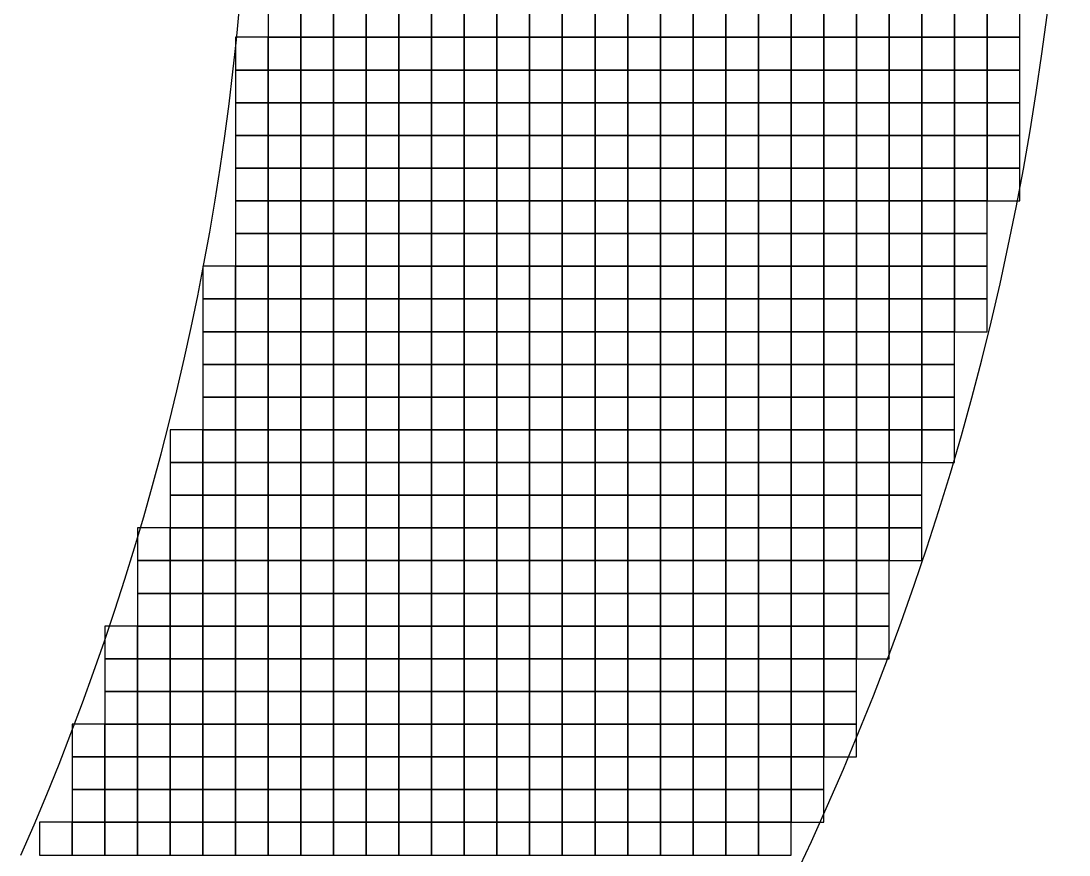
# Model space of a CAD drawing. Extents: x -160257 to 160150, y 7001 to 122208.
# Drawn here: x 127764 to 143796, y 49716 to 62466 of the extents above; entities that cross this region are included whole.
import ezdxf

# ---------------------------------------------------------------- set-up
doc = ezdxf.new("R2010")
doc.units = 0
doc.header["$LTSCALE"] = 1000
doc.header["$MEASUREMENT"] = 0
doc.layers.add('A-G-VISIBLE', color=9, linetype='Continuous')

# ---------------------------------------------------------------- blocks, each defined once
blk = doc.blocks.new('dasd')
at = {"layer": 'A-G-VISIBLE', "linetype": 'Continuous'}
for centre, radius, start, end in [((-132793.207, 42119.965), 43.092, 332.8786, 23.8551), ((-132804.182, 42118.48), 41.551, 336.2604, 20.1419)]:
    blk.add_arc(centre, radius, start, end, dxfattribs=at)

msp = doc.modelspace()

# ---------------------------------------------------------------- linework, layer by layer
at = {"elevation": 2850}
for points in [[(131545, 62216), (132045, 62216), (132045, 62716), (131545, 62716)], [(132045, 62216), (132545, 62216), (132545, 62716), (132045, 62716)], [(132545, 62216), (133045, 62216), (133045, 62716), (132545, 62716)], [(133045, 62216), (133545, 62216), (133545, 62716), (133045, 62716)], [(133545, 62216), (134045, 62216), (134045, 62716), (133545, 62716)], [(134045, 62216), (134545, 62216), (134545, 62716), (134045, 62716)], [(134545, 62216), (135045, 62216), (135045, 62716), (134545, 62716)], [(135045, 62216), (135545, 62216), (135545, 62716), (135045, 62716)], [(135545, 62216), (136045, 62216), (136045, 62716), (135545, 62716)], [(136045, 62216), (136545, 62216), (136545, 62716), (136045, 62716)], [(136545, 62216), (137045, 62216), (137045, 62716), (136545, 62716)], [(137045, 62216), (137545, 62216), (137545, 62716), (137045, 62716)], [(137545, 62216), (138045, 62216), (138045, 62716), (137545, 62716)], [(138045, 62216), (138545, 62216), (138545, 62716), (138045, 62716)], [(138545, 62216), (139045, 62216), (139045, 62716), (138545, 62716)], [(139045, 62216), (139545, 62216), (139545, 62716), (139045, 62716)], [(139545, 62216), (140045, 62216), (140045, 62716), (139545, 62716)], [(140045, 62216), (140545, 62216), (140545, 62716), (140045, 62716)], [(140545, 62216), (141045, 62216), (141045, 62716), (140545, 62716)], [(141045, 62216), (141545, 62216), (141545, 62716), (141045, 62716)], [(141545, 62216), (142045, 62216), (142045, 62716), (141545, 62716)], [(142045, 62216), (142545, 62216), (142545, 62716), (142045, 62716)], [(142545, 62216), (143045, 62216), (143045, 62716), (142545, 62716)], [(131045, 61716), (131545, 61716), (131545, 62216), (131045, 62216)], [(131545, 61716), (132045, 61716), (132045, 62216), (131545, 62216)], [(132045, 61716), (132545, 61716), (132545, 62216), (132045, 62216)], [(132545, 61716), (133045, 61716), (133045, 62216), (132545, 62216)], [(133045, 61716), (133545, 61716), (133545, 62216), (133045, 62216)], [(133545, 61716), (134045, 61716), (134045, 62216), (133545, 62216)], [(134045, 61716), (134545, 61716), (134545, 62216), (134045, 62216)], [(134545, 61716), (135045, 61716), (135045, 62216), (134545, 62216)], [(135045, 61716), (135545, 61716), (135545, 62216), (135045, 62216)], [(135545, 61716), (136045, 61716), (136045, 62216), (135545, 62216)], [(136045, 61716), (136545, 61716), (136545, 62216), (136045, 62216)], [(136545, 61716), (137045, 61716), (137045, 62216), (136545, 62216)], [(137045, 61716), (137545, 61716), (137545, 62216), (137045, 62216)], [(137545, 61716), (138045, 61716), (138045, 62216), (137545, 62216)], [(138045, 61716), (138545, 61716), (138545, 62216), (138045, 62216)], [(138545, 61716), (139045, 61716), (139045, 62216), (138545, 62216)], [(139045, 61716), (139545, 61716), (139545, 62216), (139045, 62216)], [(139545, 61716), (140045, 61716), (140045, 62216), (139545, 62216)], [(140045, 61716), (140545, 61716), (140545, 62216), (140045, 62216)], [(140545, 61716), (141045, 61716), (141045, 62216), (140545, 62216)], [(141045, 61716), (141545, 61716), (141545, 62216), (141045, 62216)], [(141545, 61716), (142045, 61716), (142045, 62216), (141545, 62216)], [(142045, 61716), (142545, 61716), (142545, 62216), (142045, 62216)], [(142545, 61716), (143045, 61716), (143045, 62216), (142545, 62216)], [(131045, 61216), (131545, 61216), (131545, 61716), (131045, 61716)], [(131545, 61216), (132045, 61216), (132045, 61716), (131545, 61716)], [(132045, 61216), (132545, 61216), (132545, 61716), (132045, 61716)], [(132545, 61216), (133045, 61216), (133045, 61716), (132545, 61716)], [(133045, 61216), (133545, 61216), (133545, 61716), (133045, 61716)], [(133545, 61216), (134045, 61216), (134045, 61716), (133545, 61716)], [(134045, 61216), (134545, 61216), (134545, 61716), (134045, 61716)], [(134545, 61216), (135045, 61216), (135045, 61716), (134545, 61716)], [(135045, 61216), (135545, 61216), (135545, 61716), (135045, 61716)], [(135545, 61216), (136045, 61216), (136045, 61716), (135545, 61716)], [(136045, 61216), (136545, 61216), (136545, 61716), (136045, 61716)], [(136545, 61216), (137045, 61216), (137045, 61716), (136545, 61716)], [(137045, 61216), (137545, 61216), (137545, 61716), (137045, 61716)], [(137545, 61216), (138045, 61216), (138045, 61716), (137545, 61716)], [(138045, 61216), (138545, 61216), (138545, 61716), (138045, 61716)], [(138545, 61216), (139045, 61216), (139045, 61716), (138545, 61716)], [(139045, 61216), (139545, 61216), (139545, 61716), (139045, 61716)], [(139545, 61216), (140045, 61216), (140045, 61716), (139545, 61716)], [(140045, 61216), (140545, 61216), (140545, 61716), (140045, 61716)], [(140545, 61216), (141045, 61216), (141045, 61716), (140545, 61716)], [(141045, 61216), (141545, 61216), (141545, 61716), (141045, 61716)], [(141545, 61216), (142045, 61216), (142045, 61716), (141545, 61716)], [(142045, 61216), (142545, 61216), (142545, 61716), (142045, 61716)], [(142545, 61216), (143045, 61216), (143045, 61716), (142545, 61716)], [(131045, 60716), (131545, 60716), (131545, 61216), (131045, 61216)], [(131545, 60716), (132045, 60716), (132045, 61216), (131545, 61216)], [(132045, 60716), (132545, 60716), (132545, 61216), (132045, 61216)], [(132545, 60716), (133045, 60716), (133045, 61216), (132545, 61216)], [(133045, 60716), (133545, 60716), (133545, 61216), (133045, 61216)], [(133545, 60716), (134045, 60716), (134045, 61216), (133545, 61216)], [(134045, 60716), (134545, 60716), (134545, 61216), (134045, 61216)], [(134545, 60716), (135045, 60716), (135045, 61216), (134545, 61216)], [(135045, 60716), (135545, 60716), (135545, 61216), (135045, 61216)], [(135545, 60716), (136045, 60716), (136045, 61216), (135545, 61216)], [(136045, 60716), (136545, 60716), (136545, 61216), (136045, 61216)], [(136545, 60716), (137045, 60716), (137045, 61216), (136545, 61216)], [(137045, 60716), (137545, 60716), (137545, 61216), (137045, 61216)], [(137545, 60716), (138045, 60716), (138045, 61216), (137545, 61216)], [(138045, 60716), (138545, 60716), (138545, 61216), (138045, 61216)], [(138545, 60716), (139045, 60716), (139045, 61216), (138545, 61216)], [(139045, 60716), (139545, 60716), (139545, 61216), (139045, 61216)], [(139545, 60716), (140045, 60716), (140045, 61216), (139545, 61216)], [(140045, 60716), (140545, 60716), (140545, 61216), (140045, 61216)], [(140545, 60716), (141045, 60716), (141045, 61216), (140545, 61216)], [(141045, 60716), (141545, 60716), (141545, 61216), (141045, 61216)], [(141545, 60716), (142045, 60716), (142045, 61216), (141545, 61216)], [(142045, 60716), (142545, 60716), (142545, 61216), (142045, 61216)], [(142545, 60716), (143045, 60716), (143045, 61216), (142545, 61216)], [(131045, 60216), (131545, 60216), (131545, 60716), (131045, 60716)], [(131545, 60216), (132045, 60216), (132045, 60716), (131545, 60716)], [(132045, 60216), (132545, 60216), (132545, 60716), (132045, 60716)], [(132545, 60216), (133045, 60216), (133045, 60716), (132545, 60716)], [(133045, 60216), (133545, 60216), (133545, 60716), (133045, 60716)], [(133545, 60216), (134045, 60216), (134045, 60716), (133545, 60716)], [(134045, 60216), (134545, 60216), (134545, 60716), (134045, 60716)], [(134545, 60216), (135045, 60216), (135045, 60716), (134545, 60716)], [(135045, 60216), (135545, 60216), (135545, 60716), (135045, 60716)], [(135545, 60216), (136045, 60216), (136045, 60716), (135545, 60716)], [(136045, 60216), (136545, 60216), (136545, 60716), (136045, 60716)], [(136545, 60216), (137045, 60216), (137045, 60716), (136545, 60716)], [(137045, 60216), (137545, 60216), (137545, 60716), (137045, 60716)], [(137545, 60216), (138045, 60216), (138045, 60716), (137545, 60716)], [(138045, 60216), (138545, 60216), (138545, 60716), (138045, 60716)], [(138545, 60216), (139045, 60216), (139045, 60716), (138545, 60716)], [(139045, 60216), (139545, 60216), (139545, 60716), (139045, 60716)], [(139545, 60216), (140045, 60216), (140045, 60716), (139545, 60716)], [(140045, 60216), (140545, 60216), (140545, 60716), (140045, 60716)], [(140545, 60216), (141045, 60216), (141045, 60716), (140545, 60716)], [(141045, 60216), (141545, 60216), (141545, 60716), (141045, 60716)], [(141545, 60216), (142045, 60216), (142045, 60716), (141545, 60716)], [(142045, 60216), (142545, 60216), (142545, 60716), (142045, 60716)], [(142545, 60216), (143045, 60216), (143045, 60716), (142545, 60716)], [(131045, 59716), (131545, 59716), (131545, 60216), (131045, 60216)], [(131545, 59716), (132045, 59716), (132045, 60216), (131545, 60216)], [(132045, 59716), (132545, 59716), (132545, 60216), (132045, 60216)], [(132545, 59716), (133045, 59716), (133045, 60216), (132545, 60216)], [(133045, 59716), (133545, 59716), (133545, 60216), (133045, 60216)], [(133545, 59716), (134045, 59716), (134045, 60216), (133545, 60216)], [(134045, 59716), (134545, 59716), (134545, 60216), (134045, 60216)], [(134545, 59716), (135045, 59716), (135045, 60216), (134545, 60216)], [(135045, 59716), (135545, 59716), (135545, 60216), (135045, 60216)], [(135545, 59716), (136045, 59716), (136045, 60216), (135545, 60216)], [(136045, 59716), (136545, 59716), (136545, 60216), (136045, 60216)], [(136545, 59716), (137045, 59716), (137045, 60216), (136545, 60216)], [(137045, 59716), (137545, 59716), (137545, 60216), (137045, 60216)], [(137545, 59716), (138045, 59716), (138045, 60216), (137545, 60216)], [(138045, 59716), (138545, 59716), (138545, 60216), (138045, 60216)], [(138545, 59716), (139045, 59716), (139045, 60216), (138545, 60216)], [(139045, 59716), (139545, 59716), (139545, 60216), (139045, 60216)], [(139545, 59716), (140045, 59716), (140045, 60216), (139545, 60216)], [(140045, 59716), (140545, 59716), (140545, 60216), (140045, 60216)], [(140545, 59716), (141045, 59716), (141045, 60216), (140545, 60216)], [(141045, 59716), (141545, 59716), (141545, 60216), (141045, 60216)], [(141545, 59716), (142045, 59716), (142045, 60216), (141545, 60216)], [(142045, 59716), (142545, 59716), (142545, 60216), (142045, 60216)], [(142545, 59716), (143045, 59716), (143045, 60216), (142545, 60216)], [(131045, 59216), (131545, 59216), (131545, 59716), (131045, 59716)], [(131545, 59216), (132045, 59216), (132045, 59716), (131545, 59716)], [(132045, 59216), (132545, 59216), (132545, 59716), (132045, 59716)], [(132545, 59216), (133045, 59216), (133045, 59716), (132545, 59716)], [(133045, 59216), (133545, 59216), (133545, 59716), (133045, 59716)], [(133545, 59216), (134045, 59216), (134045, 59716), (133545, 59716)], [(134045, 59216), (134545, 59216), (134545, 59716), (134045, 59716)], [(134545, 59216), (135045, 59216), (135045, 59716), (134545, 59716)], [(135045, 59216), (135545, 59216), (135545, 59716), (135045, 59716)], [(135545, 59216), (136045, 59216), (136045, 59716), (135545, 59716)], [(136045, 59216), (136545, 59216), (136545, 59716), (136045, 59716)], [(136545, 59216), (137045, 59216), (137045, 59716), (136545, 59716)], [(137045, 59216), (137545, 59216), (137545, 59716), (137045, 59716)], [(137545, 59216), (138045, 59216), (138045, 59716), (137545, 59716)], [(138045, 59216), (138545, 59216), (138545, 59716), (138045, 59716)], [(138545, 59216), (139045, 59216), (139045, 59716), (138545, 59716)], [(139045, 59216), (139545, 59216), (139545, 59716), (139045, 59716)], [(139545, 59216), (140045, 59216), (140045, 59716), (139545, 59716)], [(140045, 59216), (140545, 59216), (140545, 59716), (140045, 59716)], [(140545, 59216), (141045, 59216), (141045, 59716), (140545, 59716)], [(141045, 59216), (141545, 59216), (141545, 59716), (141045, 59716)], [(141545, 59216), (142045, 59216), (142045, 59716), (141545, 59716)], [(142045, 59216), (142545, 59216), (142545, 59716), (142045, 59716)], [(131045, 58716), (131545, 58716), (131545, 59216), (131045, 59216)], [(131545, 58716), (132045, 58716), (132045, 59216), (131545, 59216)], [(132045, 58716), (132545, 58716), (132545, 59216), (132045, 59216)], [(132545, 58716), (133045, 58716), (133045, 59216), (132545, 59216)], [(133045, 58716), (133545, 58716), (133545, 59216), (133045, 59216)], [(133545, 58716), (134045, 58716), (134045, 59216), (133545, 59216)], [(134045, 58716), (134545, 58716), (134545, 59216), (134045, 59216)], [(134545, 58716), (135045, 58716), (135045, 59216), (134545, 59216)], [(135045, 58716), (135545, 58716), (135545, 59216), (135045, 59216)], [(135545, 58716), (136045, 58716), (136045, 59216), (135545, 59216)], [(136045, 58716), (136545, 58716), (136545, 59216), (136045, 59216)], [(136545, 58716), (137045, 58716), (137045, 59216), (136545, 59216)], [(137045, 58716), (137545, 58716), (137545, 59216), (137045, 59216)], [(137545, 58716), (138045, 58716), (138045, 59216), (137545, 59216)], [(138045, 58716), (138545, 58716), (138545, 59216), (138045, 59216)], [(138545, 58716), (139045, 58716), (139045, 59216), (138545, 59216)], [(139045, 58716), (139545, 58716), (139545, 59216), (139045, 59216)], [(139545, 58716), (140045, 58716), (140045, 59216), (139545, 59216)], [(140045, 58716), (140545, 58716), (140545, 59216), (140045, 59216)], [(140545, 58716), (141045, 58716), (141045, 59216), (140545, 59216)], [(141045, 58716), (141545, 58716), (141545, 59216), (141045, 59216)], [(141545, 58716), (142045, 58716), (142045, 59216), (141545, 59216)], [(142045, 58716), (142545, 58716), (142545, 59216), (142045, 59216)], [(130545, 58216), (131045, 58216), (131045, 58716), (130545, 58716)], [(131045, 58216), (131545, 58216), (131545, 58716), (131045, 58716)], [(131545, 58216), (132045, 58216), (132045, 58716), (131545, 58716)], [(132045, 58216), (132545, 58216), (132545, 58716), (132045, 58716)], [(132545, 58216), (133045, 58216), (133045, 58716), (132545, 58716)], [(133045, 58216), (133545, 58216), (133545, 58716), (133045, 58716)], [(133545, 58216), (134045, 58216), (134045, 58716), (133545, 58716)], [(134045, 58216), (134545, 58216), (134545, 58716), (134045, 58716)], [(134545, 58216), (135045, 58216), (135045, 58716), (134545, 58716)], [(135045, 58216), (135545, 58216), (135545, 58716), (135045, 58716)], [(135545, 58216), (136045, 58216), (136045, 58716), (135545, 58716)], [(136045, 58216), (136545, 58216), (136545, 58716), (136045, 58716)], [(136545, 58216), (137045, 58216), (137045, 58716), (136545, 58716)], [(137045, 58216), (137545, 58216), (137545, 58716), (137045, 58716)], [(137545, 58216), (138045, 58216), (138045, 58716), (137545, 58716)], [(138045, 58216), (138545, 58216), (138545, 58716), (138045, 58716)], [(138545, 58216), (139045, 58216), (139045, 58716), (138545, 58716)], [(139045, 58216), (139545, 58216), (139545, 58716), (139045, 58716)], [(139545, 58216), (140045, 58216), (140045, 58716), (139545, 58716)], [(140045, 58216), (140545, 58216), (140545, 58716), (140045, 58716)], [(140545, 58216), (141045, 58216), (141045, 58716), (140545, 58716)], [(141045, 58216), (141545, 58216), (141545, 58716), (141045, 58716)], [(141545, 58216), (142045, 58216), (142045, 58716), (141545, 58716)], [(142045, 58216), (142545, 58216), (142545, 58716), (142045, 58716)], [(130545, 57716), (131045, 57716), (131045, 58216), (130545, 58216)], [(131045, 57716), (131545, 57716), (131545, 58216), (131045, 58216)], [(131545, 57716), (132045, 57716), (132045, 58216), (131545, 58216)], [(132045, 57716), (132545, 57716), (132545, 58216), (132045, 58216)], [(132545, 57716), (133045, 57716), (133045, 58216), (132545, 58216)], [(133045, 57716), (133545, 57716), (133545, 58216), (133045, 58216)], [(133545, 57716), (134045, 57716), (134045, 58216), (133545, 58216)], [(134045, 57716), (134545, 57716), (134545, 58216), (134045, 58216)], [(134545, 57716), (135045, 57716), (135045, 58216), (134545, 58216)], [(135045, 57716), (135545, 57716), (135545, 58216), (135045, 58216)], [(135545, 57716), (136045, 57716), (136045, 58216), (135545, 58216)], [(136045, 57716), (136545, 57716), (136545, 58216), (136045, 58216)], [(136545, 57716), (137045, 57716), (137045, 58216), (136545, 58216)], [(137045, 57716), (137545, 57716), (137545, 58216), (137045, 58216)], [(137545, 57716), (138045, 57716), (138045, 58216), (137545, 58216)], [(138045, 57716), (138545, 57716), (138545, 58216), (138045, 58216)], [(138545, 57716), (139045, 57716), (139045, 58216), (138545, 58216)], [(139045, 57716), (139545, 57716), (139545, 58216), (139045, 58216)], [(139545, 57716), (140045, 57716), (140045, 58216), (139545, 58216)], [(140045, 57716), (140545, 57716), (140545, 58216), (140045, 58216)], [(140545, 57716), (141045, 57716), (141045, 58216), (140545, 58216)], [(141045, 57716), (141545, 57716), (141545, 58216), (141045, 58216)], [(141545, 57716), (142045, 57716), (142045, 58216), (141545, 58216)], [(142045, 57716), (142545, 57716), (142545, 58216), (142045, 58216)], [(130545, 57216), (131045, 57216), (131045, 57716), (130545, 57716)], [(131045, 57216), (131545, 57216), (131545, 57716), (131045, 57716)], [(131545, 57216), (132045, 57216), (132045, 57716), (131545, 57716)], [(132045, 57216), (132545, 57216), (132545, 57716), (132045, 57716)], [(132545, 57216), (133045, 57216), (133045, 57716), (132545, 57716)], [(133045, 57216), (133545, 57216), (133545, 57716), (133045, 57716)], [(133545, 57216), (134045, 57216), (134045, 57716), (133545, 57716)], [(134045, 57216), (134545, 57216), (134545, 57716), (134045, 57716)], [(134545, 57216), (135045, 57216), (135045, 57716), (134545, 57716)], [(135045, 57216), (135545, 57216), (135545, 57716), (135045, 57716)], [(135545, 57216), (136045, 57216), (136045, 57716), (135545, 57716)], [(136045, 57216), (136545, 57216), (136545, 57716), (136045, 57716)], [(136545, 57216), (137045, 57216), (137045, 57716), (136545, 57716)], [(137045, 57216), (137545, 57216), (137545, 57716), (137045, 57716)], [(137545, 57216), (138045, 57216), (138045, 57716), (137545, 57716)], [(138045, 57216), (138545, 57216), (138545, 57716), (138045, 57716)], [(138545, 57216), (139045, 57216), (139045, 57716), (138545, 57716)], [(139045, 57216), (139545, 57216), (139545, 57716), (139045, 57716)], [(139545, 57216), (140045, 57216), (140045, 57716), (139545, 57716)], [(140045, 57216), (140545, 57216), (140545, 57716), (140045, 57716)], [(140545, 57216), (141045, 57216), (141045, 57716), (140545, 57716)], [(141045, 57216), (141545, 57216), (141545, 57716), (141045, 57716)], [(141545, 57216), (142045, 57216), (142045, 57716), (141545, 57716)], [(130545, 56716), (131045, 56716), (131045, 57216), (130545, 57216)], [(131045, 56716), (131545, 56716), (131545, 57216), (131045, 57216)], [(131545, 56716), (132045, 56716), (132045, 57216), (131545, 57216)], [(132045, 56716), (132545, 56716), (132545, 57216), (132045, 57216)], [(132545, 56716), (133045, 56716), (133045, 57216), (132545, 57216)], [(133045, 56716), (133545, 56716), (133545, 57216), (133045, 57216)], [(133545, 56716), (134045, 56716), (134045, 57216), (133545, 57216)], [(134045, 56716), (134545, 56716), (134545, 57216), (134045, 57216)], [(134545, 56716), (135045, 56716), (135045, 57216), (134545, 57216)], [(135045, 56716), (135545, 56716), (135545, 57216), (135045, 57216)], [(135545, 56716), (136045, 56716), (136045, 57216), (135545, 57216)], [(136045, 56716), (136545, 56716), (136545, 57216), (136045, 57216)], [(136545, 56716), (137045, 56716), (137045, 57216), (136545, 57216)], [(137045, 56716), (137545, 56716), (137545, 57216), (137045, 57216)], [(137545, 56716), (138045, 56716), (138045, 57216), (137545, 57216)], [(138045, 56716), (138545, 56716), (138545, 57216), (138045, 57216)], [(138545, 56716), (139045, 56716), (139045, 57216), (138545, 57216)], [(139045, 56716), (139545, 56716), (139545, 57216), (139045, 57216)], [(139545, 56716), (140045, 56716), (140045, 57216), (139545, 57216)], [(140045, 56716), (140545, 56716), (140545, 57216), (140045, 57216)], [(140545, 56716), (141045, 56716), (141045, 57216), (140545, 57216)], [(141045, 56716), (141545, 56716), (141545, 57216), (141045, 57216)], [(141545, 56716), (142045, 56716), (142045, 57216), (141545, 57216)], [(130545, 56216), (131045, 56216), (131045, 56716), (130545, 56716)], [(131045, 56216), (131545, 56216), (131545, 56716), (131045, 56716)], [(131545, 56216), (132045, 56216), (132045, 56716), (131545, 56716)], [(132045, 56216), (132545, 56216), (132545, 56716), (132045, 56716)], [(132545, 56216), (133045, 56216), (133045, 56716), (132545, 56716)], [(133045, 56216), (133545, 56216), (133545, 56716), (133045, 56716)], [(133545, 56216), (134045, 56216), (134045, 56716), (133545, 56716)], [(134045, 56216), (134545, 56216), (134545, 56716), (134045, 56716)], [(134545, 56216), (135045, 56216), (135045, 56716), (134545, 56716)], [(135045, 56216), (135545, 56216), (135545, 56716), (135045, 56716)], [(135545, 56216), (136045, 56216), (136045, 56716), (135545, 56716)], [(136045, 56216), (136545, 56216), (136545, 56716), (136045, 56716)], [(136545, 56216), (137045, 56216), (137045, 56716), (136545, 56716)], [(137045, 56216), (137545, 56216), (137545, 56716), (137045, 56716)], [(137545, 56216), (138045, 56216), (138045, 56716), (137545, 56716)], [(138045, 56216), (138545, 56216), (138545, 56716), (138045, 56716)], [(138545, 56216), (139045, 56216), (139045, 56716), (138545, 56716)], [(139045, 56216), (139545, 56216), (139545, 56716), (139045, 56716)], [(139545, 56216), (140045, 56216), (140045, 56716), (139545, 56716)], [(140045, 56216), (140545, 56216), (140545, 56716), (140045, 56716)], [(140545, 56216), (141045, 56216), (141045, 56716), (140545, 56716)], [(141045, 56216), (141545, 56216), (141545, 56716), (141045, 56716)], [(141545, 56216), (142045, 56216), (142045, 56716), (141545, 56716)], [(130045, 55716), (130545, 55716), (130545, 56216), (130045, 56216)], [(130545, 55716), (131045, 55716), (131045, 56216), (130545, 56216)], [(131045, 55716), (131545, 55716), (131545, 56216), (131045, 56216)], [(131545, 55716), (132045, 55716), (132045, 56216), (131545, 56216)], [(132045, 55716), (132545, 55716), (132545, 56216), (132045, 56216)], [(132545, 55716), (133045, 55716), (133045, 56216), (132545, 56216)], [(133045, 55716), (133545, 55716), (133545, 56216), (133045, 56216)], [(133545, 55716), (134045, 55716), (134045, 56216), (133545, 56216)], [(134045, 55716), (134545, 55716), (134545, 56216), (134045, 56216)], [(134545, 55716), (135045, 55716), (135045, 56216), (134545, 56216)], [(135045, 55716), (135545, 55716), (135545, 56216), (135045, 56216)], [(135545, 55716), (136045, 55716), (136045, 56216), (135545, 56216)], [(136045, 55716), (136545, 55716), (136545, 56216), (136045, 56216)], [(136545, 55716), (137045, 55716), (137045, 56216), (136545, 56216)], [(137045, 55716), (137545, 55716), (137545, 56216), (137045, 56216)], [(137545, 55716), (138045, 55716), (138045, 56216), (137545, 56216)], [(138045, 55716), (138545, 55716), (138545, 56216), (138045, 56216)], [(138545, 55716), (139045, 55716), (139045, 56216), (138545, 56216)], [(139045, 55716), (139545, 55716), (139545, 56216), (139045, 56216)], [(139545, 55716), (140045, 55716), (140045, 56216), (139545, 56216)], [(140045, 55716), (140545, 55716), (140545, 56216), (140045, 56216)], [(140545, 55716), (141045, 55716), (141045, 56216), (140545, 56216)], [(141045, 55716), (141545, 55716), (141545, 56216), (141045, 56216)], [(141545, 55716), (142045, 55716), (142045, 56216), (141545, 56216)], [(130045, 55216), (130545, 55216), (130545, 55716), (130045, 55716)], [(130545, 55216), (131045, 55216), (131045, 55716), (130545, 55716)], [(131045, 55216), (131545, 55216), (131545, 55716), (131045, 55716)], [(131545, 55216), (132045, 55216), (132045, 55716), (131545, 55716)], [(132045, 55216), (132545, 55216), (132545, 55716), (132045, 55716)], [(132545, 55216), (133045, 55216), (133045, 55716), (132545, 55716)], [(133045, 55216), (133545, 55216), (133545, 55716), (133045, 55716)], [(133545, 55216), (134045, 55216), (134045, 55716), (133545, 55716)], [(134045, 55216), (134545, 55216), (134545, 55716), (134045, 55716)], [(134545, 55216), (135045, 55216), (135045, 55716), (134545, 55716)], [(135045, 55216), (135545, 55216), (135545, 55716), (135045, 55716)], [(135545, 55216), (136045, 55216), (136045, 55716), (135545, 55716)], [(136045, 55216), (136545, 55216), (136545, 55716), (136045, 55716)], [(136545, 55216), (137045, 55216), (137045, 55716), (136545, 55716)], [(137045, 55216), (137545, 55216), (137545, 55716), (137045, 55716)], [(137545, 55216), (138045, 55216), (138045, 55716), (137545, 55716)], [(138045, 55216), (138545, 55216), (138545, 55716), (138045, 55716)], [(138545, 55216), (139045, 55216), (139045, 55716), (138545, 55716)], [(139045, 55216), (139545, 55216), (139545, 55716), (139045, 55716)], [(139545, 55216), (140045, 55216), (140045, 55716), (139545, 55716)], [(140045, 55216), (140545, 55216), (140545, 55716), (140045, 55716)], [(140545, 55216), (141045, 55216), (141045, 55716), (140545, 55716)], [(141045, 55216), (141545, 55216), (141545, 55716), (141045, 55716)], [(130045, 54716), (130545, 54716), (130545, 55216), (130045, 55216)], [(130545, 54716), (131045, 54716), (131045, 55216), (130545, 55216)], [(131045, 54716), (131545, 54716), (131545, 55216), (131045, 55216)], [(131545, 54716), (132045, 54716), (132045, 55216), (131545, 55216)], [(132045, 54716), (132545, 54716), (132545, 55216), (132045, 55216)], [(132545, 54716), (133045, 54716), (133045, 55216), (132545, 55216)], [(133045, 54716), (133545, 54716), (133545, 55216), (133045, 55216)], [(133545, 54716), (134045, 54716), (134045, 55216), (133545, 55216)], [(134045, 54716), (134545, 54716), (134545, 55216), (134045, 55216)], [(134545, 54716), (135045, 54716), (135045, 55216), (134545, 55216)], [(135045, 54716), (135545, 54716), (135545, 55216), (135045, 55216)], [(135545, 54716), (136045, 54716), (136045, 55216), (135545, 55216)], [(136045, 54716), (136545, 54716), (136545, 55216), (136045, 55216)], [(136545, 54716), (137045, 54716), (137045, 55216), (136545, 55216)], [(137045, 54716), (137545, 54716), (137545, 55216), (137045, 55216)], [(137545, 54716), (138045, 54716), (138045, 55216), (137545, 55216)], [(138045, 54716), (138545, 54716), (138545, 55216), (138045, 55216)], [(138545, 54716), (139045, 54716), (139045, 55216), (138545, 55216)], [(139045, 54716), (139545, 54716), (139545, 55216), (139045, 55216)], [(139545, 54716), (140045, 54716), (140045, 55216), (139545, 55216)], [(140045, 54716), (140545, 54716), (140545, 55216), (140045, 55216)], [(140545, 54716), (141045, 54716), (141045, 55216), (140545, 55216)], [(141045, 54716), (141545, 54716), (141545, 55216), (141045, 55216)], [(129545, 54216), (130045, 54216), (130045, 54716), (129545, 54716)], [(130045, 54216), (130545, 54216), (130545, 54716), (130045, 54716)], [(130545, 54216), (131045, 54216), (131045, 54716), (130545, 54716)], [(131045, 54216), (131545, 54216), (131545, 54716), (131045, 54716)], [(131545, 54216), (132045, 54216), (132045, 54716), (131545, 54716)], [(132045, 54216), (132545, 54216), (132545, 54716), (132045, 54716)], [(132545, 54216), (133045, 54216), (133045, 54716), (132545, 54716)], [(133045, 54216), (133545, 54216), (133545, 54716), (133045, 54716)], [(133545, 54216), (134045, 54216), (134045, 54716), (133545, 54716)], [(134045, 54216), (134545, 54216), (134545, 54716), (134045, 54716)], [(134545, 54216), (135045, 54216), (135045, 54716), (134545, 54716)], [(135045, 54216), (135545, 54216), (135545, 54716), (135045, 54716)], [(135545, 54216), (136045, 54216), (136045, 54716), (135545, 54716)], [(136045, 54216), (136545, 54216), (136545, 54716), (136045, 54716)], [(136545, 54216), (137045, 54216), (137045, 54716), (136545, 54716)], [(137045, 54216), (137545, 54216), (137545, 54716), (137045, 54716)], [(137545, 54216), (138045, 54216), (138045, 54716), (137545, 54716)], [(138045, 54216), (138545, 54216), (138545, 54716), (138045, 54716)], [(138545, 54216), (139045, 54216), (139045, 54716), (138545, 54716)], [(139045, 54216), (139545, 54216), (139545, 54716), (139045, 54716)], [(139545, 54216), (140045, 54216), (140045, 54716), (139545, 54716)], [(140045, 54216), (140545, 54216), (140545, 54716), (140045, 54716)], [(140545, 54216), (141045, 54216), (141045, 54716), (140545, 54716)], [(141045, 54216), (141545, 54216), (141545, 54716), (141045, 54716)], [(129545, 53716), (130045, 53716), (130045, 54216), (129545, 54216)], [(130045, 53716), (130545, 53716), (130545, 54216), (130045, 54216)], [(130545, 53716), (131045, 53716), (131045, 54216), (130545, 54216)], [(131045, 53716), (131545, 53716), (131545, 54216), (131045, 54216)], [(131545, 53716), (132045, 53716), (132045, 54216), (131545, 54216)], [(132045, 53716), (132545, 53716), (132545, 54216), (132045, 54216)], [(132545, 53716), (133045, 53716), (133045, 54216), (132545, 54216)], [(133045, 53716), (133545, 53716), (133545, 54216), (133045, 54216)], [(133545, 53716), (134045, 53716), (134045, 54216), (133545, 54216)], [(134045, 53716), (134545, 53716), (134545, 54216), (134045, 54216)], [(134545, 53716), (135045, 53716), (135045, 54216), (134545, 54216)], [(135045, 53716), (135545, 53716), (135545, 54216), (135045, 54216)], [(135545, 53716), (136045, 53716), (136045, 54216), (135545, 54216)], [(136045, 53716), (136545, 53716), (136545, 54216), (136045, 54216)], [(136545, 53716), (137045, 53716), (137045, 54216), (136545, 54216)], [(137045, 53716), (137545, 53716), (137545, 54216), (137045, 54216)], [(137545, 53716), (138045, 53716), (138045, 54216), (137545, 54216)], [(138045, 53716), (138545, 53716), (138545, 54216), (138045, 54216)], [(138545, 53716), (139045, 53716), (139045, 54216), (138545, 54216)], [(139045, 53716), (139545, 53716), (139545, 54216), (139045, 54216)], [(139545, 53716), (140045, 53716), (140045, 54216), (139545, 54216)], [(140045, 53716), (140545, 53716), (140545, 54216), (140045, 54216)], [(140545, 53716), (141045, 53716), (141045, 54216), (140545, 54216)], [(129545, 53216), (130045, 53216), (130045, 53716), (129545, 53716)], [(130045, 53216), (130545, 53216), (130545, 53716), (130045, 53716)], [(130545, 53216), (131045, 53216), (131045, 53716), (130545, 53716)], [(131045, 53216), (131545, 53216), (131545, 53716), (131045, 53716)], [(131545, 53216), (132045, 53216), (132045, 53716), (131545, 53716)], [(132045, 53216), (132545, 53216), (132545, 53716), (132045, 53716)], [(132545, 53216), (133045, 53216), (133045, 53716), (132545, 53716)], [(133045, 53216), (133545, 53216), (133545, 53716), (133045, 53716)], [(133545, 53216), (134045, 53216), (134045, 53716), (133545, 53716)], [(134045, 53216), (134545, 53216), (134545, 53716), (134045, 53716)], [(134545, 53216), (135045, 53216), (135045, 53716), (134545, 53716)], [(135045, 53216), (135545, 53216), (135545, 53716), (135045, 53716)], [(135545, 53216), (136045, 53216), (136045, 53716), (135545, 53716)], [(136045, 53216), (136545, 53216), (136545, 53716), (136045, 53716)], [(136545, 53216), (137045, 53216), (137045, 53716), (136545, 53716)], [(137045, 53216), (137545, 53216), (137545, 53716), (137045, 53716)], [(137545, 53216), (138045, 53216), (138045, 53716), (137545, 53716)], [(138045, 53216), (138545, 53216), (138545, 53716), (138045, 53716)], [(138545, 53216), (139045, 53216), (139045, 53716), (138545, 53716)], [(139045, 53216), (139545, 53216), (139545, 53716), (139045, 53716)], [(139545, 53216), (140045, 53216), (140045, 53716), (139545, 53716)], [(140045, 53216), (140545, 53216), (140545, 53716), (140045, 53716)], [(140545, 53216), (141045, 53216), (141045, 53716), (140545, 53716)], [(129045, 52716), (129545, 52716), (129545, 53216), (129045, 53216)], [(129545, 52716), (130045, 52716), (130045, 53216), (129545, 53216)], [(130045, 52716), (130545, 52716), (130545, 53216), (130045, 53216)], [(130545, 52716), (131045, 52716), (131045, 53216), (130545, 53216)], [(131045, 52716), (131545, 52716), (131545, 53216), (131045, 53216)], [(131545, 52716), (132045, 52716), (132045, 53216), (131545, 53216)], [(132045, 52716), (132545, 52716), (132545, 53216), (132045, 53216)], [(132545, 52716), (133045, 52716), (133045, 53216), (132545, 53216)], [(133045, 52716), (133545, 52716), (133545, 53216), (133045, 53216)], [(133545, 52716), (134045, 52716), (134045, 53216), (133545, 53216)], [(134045, 52716), (134545, 52716), (134545, 53216), (134045, 53216)], [(134545, 52716), (135045, 52716), (135045, 53216), (134545, 53216)], [(135045, 52716), (135545, 52716), (135545, 53216), (135045, 53216)], [(135545, 52716), (136045, 52716), (136045, 53216), (135545, 53216)], [(136045, 52716), (136545, 52716), (136545, 53216), (136045, 53216)], [(136545, 52716), (137045, 52716), (137045, 53216), (136545, 53216)], [(137045, 52716), (137545, 52716), (137545, 53216), (137045, 53216)], [(137545, 52716), (138045, 52716), (138045, 53216), (137545, 53216)], [(138045, 52716), (138545, 52716), (138545, 53216), (138045, 53216)], [(138545, 52716), (139045, 52716), (139045, 53216), (138545, 53216)], [(139045, 52716), (139545, 52716), (139545, 53216), (139045, 53216)], [(139545, 52716), (140045, 52716), (140045, 53216), (139545, 53216)], [(140045, 52716), (140545, 52716), (140545, 53216), (140045, 53216)], [(140545, 52716), (141045, 52716), (141045, 53216), (140545, 53216)], [(129045, 52216), (129545, 52216), (129545, 52716), (129045, 52716)], [(129545, 52216), (130045, 52216), (130045, 52716), (129545, 52716)], [(130045, 52216), (130545, 52216), (130545, 52716), (130045, 52716)], [(130545, 52216), (131045, 52216), (131045, 52716), (130545, 52716)], [(131045, 52216), (131545, 52216), (131545, 52716), (131045, 52716)], [(131545, 52216), (132045, 52216), (132045, 52716), (131545, 52716)], [(132045, 52216), (132545, 52216), (132545, 52716), (132045, 52716)], [(132545, 52216), (133045, 52216), (133045, 52716), (132545, 52716)], [(133045, 52216), (133545, 52216), (133545, 52716), (133045, 52716)], [(133545, 52216), (134045, 52216), (134045, 52716), (133545, 52716)], [(134045, 52216), (134545, 52216), (134545, 52716), (134045, 52716)], [(134545, 52216), (135045, 52216), (135045, 52716), (134545, 52716)], [(135045, 52216), (135545, 52216), (135545, 52716), (135045, 52716)], [(135545, 52216), (136045, 52216), (136045, 52716), (135545, 52716)], [(136045, 52216), (136545, 52216), (136545, 52716), (136045, 52716)], [(136545, 52216), (137045, 52216), (137045, 52716), (136545, 52716)], [(137045, 52216), (137545, 52216), (137545, 52716), (137045, 52716)], [(137545, 52216), (138045, 52216), (138045, 52716), (137545, 52716)], [(138045, 52216), (138545, 52216), (138545, 52716), (138045, 52716)], [(138545, 52216), (139045, 52216), (139045, 52716), (138545, 52716)], [(139045, 52216), (139545, 52216), (139545, 52716), (139045, 52716)], [(139545, 52216), (140045, 52216), (140045, 52716), (139545, 52716)], [(140045, 52216), (140545, 52216), (140545, 52716), (140045, 52716)], [(129045, 51716), (129545, 51716), (129545, 52216), (129045, 52216)], [(129545, 51716), (130045, 51716), (130045, 52216), (129545, 52216)], [(130045, 51716), (130545, 51716), (130545, 52216), (130045, 52216)], [(130545, 51716), (131045, 51716), (131045, 52216), (130545, 52216)], [(131045, 51716), (131545, 51716), (131545, 52216), (131045, 52216)], [(131545, 51716), (132045, 51716), (132045, 52216), (131545, 52216)], [(132045, 51716), (132545, 51716), (132545, 52216), (132045, 52216)], [(132545, 51716), (133045, 51716), (133045, 52216), (132545, 52216)], [(133045, 51716), (133545, 51716), (133545, 52216), (133045, 52216)], [(133545, 51716), (134045, 51716), (134045, 52216), (133545, 52216)], [(134045, 51716), (134545, 51716), (134545, 52216), (134045, 52216)], [(134545, 51716), (135045, 51716), (135045, 52216), (134545, 52216)], [(135045, 51716), (135545, 51716), (135545, 52216), (135045, 52216)], [(135545, 51716), (136045, 51716), (136045, 52216), (135545, 52216)], [(136045, 51716), (136545, 51716), (136545, 52216), (136045, 52216)], [(136545, 51716), (137045, 51716), (137045, 52216), (136545, 52216)], [(137045, 51716), (137545, 51716), (137545, 52216), (137045, 52216)], [(137545, 51716), (138045, 51716), (138045, 52216), (137545, 52216)], [(138045, 51716), (138545, 51716), (138545, 52216), (138045, 52216)], [(138545, 51716), (139045, 51716), (139045, 52216), (138545, 52216)], [(139045, 51716), (139545, 51716), (139545, 52216), (139045, 52216)], [(139545, 51716), (140045, 51716), (140045, 52216), (139545, 52216)], [(140045, 51716), (140545, 51716), (140545, 52216), (140045, 52216)], [(128545, 51216), (129045, 51216), (129045, 51716), (128545, 51716)], [(129045, 51216), (129545, 51216), (129545, 51716), (129045, 51716)], [(129545, 51216), (130045, 51216), (130045, 51716), (129545, 51716)], [(130045, 51216), (130545, 51216), (130545, 51716), (130045, 51716)], [(130545, 51216), (131045, 51216), (131045, 51716), (130545, 51716)], [(131045, 51216), (131545, 51216), (131545, 51716), (131045, 51716)], [(131545, 51216), (132045, 51216), (132045, 51716), (131545, 51716)], [(132045, 51216), (132545, 51216), (132545, 51716), (132045, 51716)], [(132545, 51216), (133045, 51216), (133045, 51716), (132545, 51716)], [(133045, 51216), (133545, 51216), (133545, 51716), (133045, 51716)], [(133545, 51216), (134045, 51216), (134045, 51716), (133545, 51716)], [(134045, 51216), (134545, 51216), (134545, 51716), (134045, 51716)], [(134545, 51216), (135045, 51216), (135045, 51716), (134545, 51716)], [(135045, 51216), (135545, 51216), (135545, 51716), (135045, 51716)], [(135545, 51216), (136045, 51216), (136045, 51716), (135545, 51716)], [(136045, 51216), (136545, 51216), (136545, 51716), (136045, 51716)], [(136545, 51216), (137045, 51216), (137045, 51716), (136545, 51716)], [(137045, 51216), (137545, 51216), (137545, 51716), (137045, 51716)], [(137545, 51216), (138045, 51216), (138045, 51716), (137545, 51716)], [(138045, 51216), (138545, 51216), (138545, 51716), (138045, 51716)], [(138545, 51216), (139045, 51216), (139045, 51716), (138545, 51716)], [(139045, 51216), (139545, 51216), (139545, 51716), (139045, 51716)], [(139545, 51216), (140045, 51216), (140045, 51716), (139545, 51716)], [(140045, 51216), (140545, 51216), (140545, 51716), (140045, 51716)], [(128545, 50716), (129045, 50716), (129045, 51216), (128545, 51216)], [(129045, 50716), (129545, 50716), (129545, 51216), (129045, 51216)], [(129545, 50716), (130045, 50716), (130045, 51216), (129545, 51216)], [(130045, 50716), (130545, 50716), (130545, 51216), (130045, 51216)], [(130545, 50716), (131045, 50716), (131045, 51216), (130545, 51216)], [(131045, 50716), (131545, 50716), (131545, 51216), (131045, 51216)], [(131545, 50716), (132045, 50716), (132045, 51216), (131545, 51216)], [(132045, 50716), (132545, 50716), (132545, 51216), (132045, 51216)], [(132545, 50716), (133045, 50716), (133045, 51216), (132545, 51216)], [(133045, 50716), (133545, 50716), (133545, 51216), (133045, 51216)], [(133545, 50716), (134045, 50716), (134045, 51216), (133545, 51216)], [(134045, 50716), (134545, 50716), (134545, 51216), (134045, 51216)], [(134545, 50716), (135045, 50716), (135045, 51216), (134545, 51216)], [(135045, 50716), (135545, 50716), (135545, 51216), (135045, 51216)], [(135545, 50716), (136045, 50716), (136045, 51216), (135545, 51216)], [(136045, 50716), (136545, 50716), (136545, 51216), (136045, 51216)], [(136545, 50716), (137045, 50716), (137045, 51216), (136545, 51216)], [(137045, 50716), (137545, 50716), (137545, 51216), (137045, 51216)], [(137545, 50716), (138045, 50716), (138045, 51216), (137545, 51216)], [(138045, 50716), (138545, 50716), (138545, 51216), (138045, 51216)], [(138545, 50716), (139045, 50716), (139045, 51216), (138545, 51216)], [(139045, 50716), (139545, 50716), (139545, 51216), (139045, 51216)], [(139545, 50716), (140045, 50716), (140045, 51216), (139545, 51216)], [(128545, 50216), (129045, 50216), (129045, 50716), (128545, 50716)], [(129045, 50216), (129545, 50216), (129545, 50716), (129045, 50716)], [(129545, 50216), (130045, 50216), (130045, 50716), (129545, 50716)], [(130045, 50216), (130545, 50216), (130545, 50716), (130045, 50716)], [(130545, 50216), (131045, 50216), (131045, 50716), (130545, 50716)], [(131045, 50216), (131545, 50216), (131545, 50716), (131045, 50716)], [(131545, 50216), (132045, 50216), (132045, 50716), (131545, 50716)], [(132045, 50216), (132545, 50216), (132545, 50716), (132045, 50716)], [(132545, 50216), (133045, 50216), (133045, 50716), (132545, 50716)], [(133045, 50216), (133545, 50216), (133545, 50716), (133045, 50716)], [(133545, 50216), (134045, 50216), (134045, 50716), (133545, 50716)], [(134045, 50216), (134545, 50216), (134545, 50716), (134045, 50716)], [(134545, 50216), (135045, 50216), (135045, 50716), (134545, 50716)], [(135045, 50216), (135545, 50216), (135545, 50716), (135045, 50716)], [(135545, 50216), (136045, 50216), (136045, 50716), (135545, 50716)], [(136045, 50216), (136545, 50216), (136545, 50716), (136045, 50716)], [(136545, 50216), (137045, 50216), (137045, 50716), (136545, 50716)], [(137045, 50216), (137545, 50216), (137545, 50716), (137045, 50716)], [(137545, 50216), (138045, 50216), (138045, 50716), (137545, 50716)], [(138045, 50216), (138545, 50216), (138545, 50716), (138045, 50716)], [(138545, 50216), (139045, 50216), (139045, 50716), (138545, 50716)], [(139045, 50216), (139545, 50216), (139545, 50716), (139045, 50716)], [(139545, 50216), (140045, 50216), (140045, 50716), (139545, 50716)], [(128045, 49716), (128545, 49716), (128545, 50216), (128045, 50216)], [(128545, 49716), (129045, 49716), (129045, 50216), (128545, 50216)], [(129045, 49716), (129545, 49716), (129545, 50216), (129045, 50216)], [(129545, 49716), (130045, 49716), (130045, 50216), (129545, 50216)], [(130045, 49716), (130545, 49716), (130545, 50216), (130045, 50216)], [(130545, 49716), (131045, 49716), (131045, 50216), (130545, 50216)], [(131045, 49716), (131545, 49716), (131545, 50216), (131045, 50216)], [(131545, 49716), (132045, 49716), (132045, 50216), (131545, 50216)], [(132045, 49716), (132545, 49716), (132545, 50216), (132045, 50216)], [(132545, 49716), (133045, 49716), (133045, 50216), (132545, 50216)], [(133045, 49716), (133545, 49716), (133545, 50216), (133045, 50216)], [(133545, 49716), (134045, 49716), (134045, 50216), (133545, 50216)], [(134045, 49716), (134545, 49716), (134545, 50216), (134045, 50216)], [(134545, 49716), (135045, 49716), (135045, 50216), (134545, 50216)], [(135045, 49716), (135545, 49716), (135545, 50216), (135045, 50216)], [(135545, 49716), (136045, 49716), (136045, 50216), (135545, 50216)], [(136045, 49716), (136545, 49716), (136545, 50216), (136045, 50216)], [(136545, 49716), (137045, 49716), (137045, 50216), (136545, 50216)], [(137045, 49716), (137545, 49716), (137545, 50216), (137045, 50216)], [(137545, 49716), (138045, 49716), (138045, 50216), (137545, 50216)], [(138045, 49716), (138545, 49716), (138545, 50216), (138045, 50216)], [(138545, 49716), (139045, 49716), (139045, 50216), (138545, 50216)], [(139045, 49716), (139545, 49716), (139545, 50216), (139045, 50216)]]:
    msp.add_lwpolyline(points, close=True, dxfattribs=at)

# ---------------------------------------------------------------- block references
at = {"xscale": 1000, "yscale": 1000, "zscale": 1000}
msp.add_blockref('dasd', (132893911, -42052037, 2850), dxfattribs=at)

doc.saveas('drawing.dxf')
